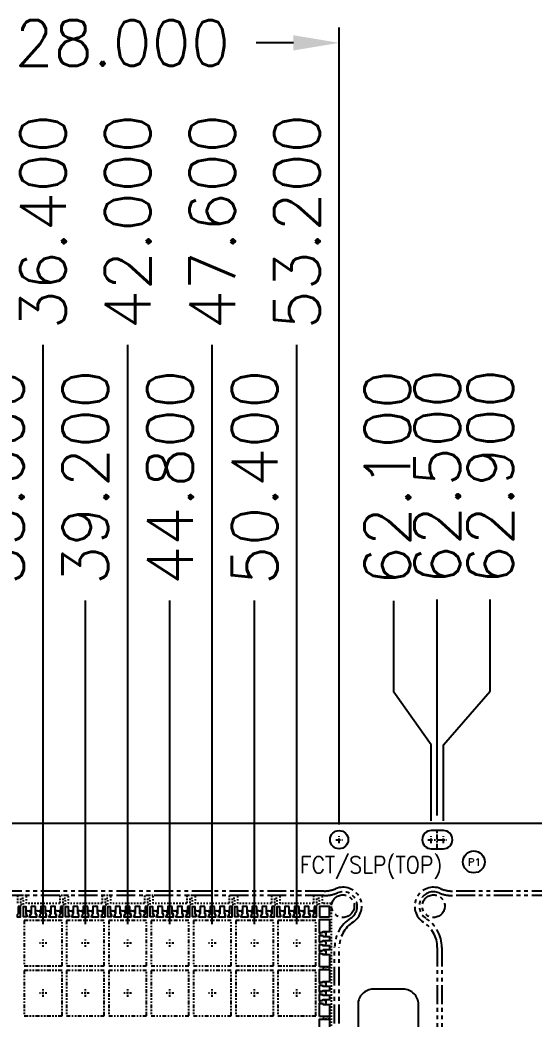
# Model space of a CAD drawing. Extents: x -336 to 28, y -457 to 7.
# Drawn here: x -256.9 to -222.9, y -277.3 to -211.1 of the extents above; entities that cross this region are included whole.
import ezdxf

# ---------------------------------------------------------------- set-up
doc = ezdxf.new("R2010")
doc.units = 0
doc.header["$MEASUREMENT"] = 0
for name, pattern in [('CENTER', [50.8, 31.75, -6.35, 6.35, -6.35]), ('CENTERX2', [4, 2.5, -0.5, 0.5, -0.5]), ('HIDDEN', [0.375, 0.25, -0.125]), ('PHANTOM', [2.5, 1.25, -0.25, 0.25, -0.25, 0.25, -0.25])]:
    doc.linetypes.add(name, pattern=pattern)
doc.layers.add('1', color=7, linetype='CONTINUOUS')
doc.layers.add('1D', color=4, linetype='CONTINUOUS')
doc.styles.add('ROMANS', font='romans', dxfattribs={"width": 0.85, "height": 0.08})
doc.styles.add('simplex', font='SIMPLEX.SHX')

msp = doc.modelspace()

# ---------------------------------------------------------------- linework, layer by layer
at = {"layer": '1'}
msp.add_line((-294.0362, -264.2262), (-46.0362, -264.2262), dxfattribs=at)
for points in [[(-229.6862, -265.9262), (-228.8862, -265.9262, 1), (-228.8862, -264.7262), (-229.6862, -264.7262, 1)], [(-231.5362, -284.2262, 0.4142136), (-230.5362, -283.2262), (-230.5362, -276.2262, 0.4142136), (-231.5362, -275.2262), (-233.5362, -275.2262, 0.4142136), (-234.5362, -276.2262), (-234.5362, -283.2262, 0.4142136), (-233.5362, -284.2262)]]:
    msp.add_lwpolyline(points, format="xyb", close=True, dxfattribs=at)
for points in [[(-257.0362, -269.7562), (-257.0362, -270.2262), (-257.1112, -270.3012), (-257.1112, -270.4362), (-256.8762, -270.4362), (-256.8762, -269.7562)], [(-256.4612, -270.4362), (-256.6962, -270.4362), (-256.6962, -269.7562), (-256.5362, -269.7562), (-256.5362, -270.2262), (-256.4612, -270.3012)], [(-255.8862, -269.7562), (-256.1862, -269.7562), (-256.1862, -270.2262), (-256.2612, -270.3012), (-256.2612, -270.4362), (-255.8112, -270.4362), (-255.8112, -270.3012), (-255.8862, -270.2262)], [(-255.2362, -269.7562), (-255.5362, -269.7562), (-255.5362, -270.2262), (-255.6112, -270.3012), (-255.6112, -270.4362), (-255.1612, -270.4362), (-255.1612, -270.3012), (-255.2362, -270.2262)], [(-254.9612, -270.3012), (-254.9612, -270.4362), (-254.5112, -270.4362), (-254.5112, -270.3012), (-254.5862, -270.2262), (-254.5862, -269.7562), (-254.8862, -269.7562), (-254.8862, -270.2262)], [(-254.2362, -269.7562), (-254.2362, -270.2262), (-254.3112, -270.3012), (-254.3112, -270.4362), (-254.0762, -270.4362), (-254.0762, -269.7562)], [(-253.6612, -270.4362), (-253.8962, -270.4362), (-253.8962, -269.7562), (-253.7362, -269.7562), (-253.7362, -270.2262), (-253.6612, -270.3012)], [(-253.0862, -269.7562), (-253.3862, -269.7562), (-253.3862, -270.2262), (-253.4612, -270.3012), (-253.4612, -270.4362), (-253.0112, -270.4362), (-253.0112, -270.3012), (-253.0862, -270.2262)], [(-252.4362, -269.7562), (-252.7362, -269.7562), (-252.7362, -270.2262), (-252.8112, -270.3012), (-252.8112, -270.4362), (-252.3612, -270.4362), (-252.3612, -270.3012), (-252.4362, -270.2262)], [(-252.1612, -270.3012), (-252.1612, -270.4362), (-251.7112, -270.4362), (-251.7112, -270.3012), (-251.7862, -270.2262), (-251.7862, -269.7562), (-252.0862, -269.7562), (-252.0862, -270.2262)], [(-251.4362, -269.7562), (-251.4362, -270.2262), (-251.5112, -270.3012), (-251.5112, -270.4362), (-251.2762, -270.4362), (-251.2762, -269.7562)], [(-250.8612, -270.4362), (-251.0962, -270.4362), (-251.0962, -269.7562), (-250.9362, -269.7562), (-250.9362, -270.2262), (-250.8612, -270.3012)], [(-250.2862, -269.7562), (-250.5862, -269.7562), (-250.5862, -270.2262), (-250.6612, -270.3012), (-250.6612, -270.4362), (-250.2112, -270.4362), (-250.2112, -270.3012), (-250.2862, -270.2262)], [(-249.6362, -269.7562), (-249.9362, -269.7562), (-249.9362, -270.2262), (-250.0112, -270.3012), (-250.0112, -270.4362), (-249.5612, -270.4362), (-249.5612, -270.3012), (-249.6362, -270.2262)], [(-249.3612, -270.3012), (-249.3612, -270.4362), (-248.9112, -270.4362), (-248.9112, -270.3012), (-248.9862, -270.2262), (-248.9862, -269.7562), (-249.2862, -269.7562), (-249.2862, -270.2262)], [(-248.6362, -269.7562), (-248.6362, -270.2262), (-248.7112, -270.3012), (-248.7112, -270.4362), (-248.4762, -270.4362), (-248.4762, -269.7562)], [(-248.0612, -270.4362), (-248.2962, -270.4362), (-248.2962, -269.7562), (-248.1362, -269.7562), (-248.1362, -270.2262), (-248.0612, -270.3012)], [(-247.4862, -269.7562), (-247.7862, -269.7562), (-247.7862, -270.2262), (-247.8612, -270.3012), (-247.8612, -270.4362), (-247.4112, -270.4362), (-247.4112, -270.3012), (-247.4862, -270.2262)], [(-246.8362, -269.7562), (-247.1362, -269.7562), (-247.1362, -270.2262), (-247.2112, -270.3012), (-247.2112, -270.4362), (-246.7612, -270.4362), (-246.7612, -270.3012), (-246.8362, -270.2262)], [(-246.5612, -270.3012), (-246.5612, -270.4362), (-246.1112, -270.4362), (-246.1112, -270.3012), (-246.1862, -270.2262), (-246.1862, -269.7562), (-246.4862, -269.7562), (-246.4862, -270.2262)], [(-245.8362, -269.7562), (-245.8362, -270.2262), (-245.9112, -270.3012), (-245.9112, -270.4362), (-245.6762, -270.4362), (-245.6762, -269.7562)], [(-245.2612, -270.4362), (-245.4962, -270.4362), (-245.4962, -269.7562), (-245.3362, -269.7562), (-245.3362, -270.2262), (-245.2612, -270.3012)], [(-244.6862, -269.7562), (-244.9862, -269.7562), (-244.9862, -270.2262), (-245.0612, -270.3012), (-245.0612, -270.4362), (-244.6112, -270.4362), (-244.6112, -270.3012), (-244.6862, -270.2262)], [(-244.0362, -269.7562), (-244.3362, -269.7562), (-244.3362, -270.2262), (-244.4112, -270.3012), (-244.4112, -270.4362), (-243.9612, -270.4362), (-243.9612, -270.3012), (-244.0362, -270.2262)], [(-243.7612, -270.3012), (-243.7612, -270.4362), (-243.3112, -270.4362), (-243.3112, -270.3012), (-243.3862, -270.2262), (-243.3862, -269.7562), (-243.6862, -269.7562), (-243.6862, -270.2262)], [(-243.0362, -269.7562), (-243.0362, -270.2262), (-243.1112, -270.3012), (-243.1112, -270.4362), (-242.8762, -270.4362), (-242.8762, -269.7562)], [(-242.4612, -270.4362), (-242.6962, -270.4362), (-242.6962, -269.7562), (-242.5362, -269.7562), (-242.5362, -270.2262), (-242.4612, -270.3012)], [(-241.8862, -269.7562), (-242.1862, -269.7562), (-242.1862, -270.2262), (-242.2612, -270.3012), (-242.2612, -270.4362), (-241.8112, -270.4362), (-241.8112, -270.3012), (-241.8862, -270.2262)], [(-241.2362, -269.7562), (-241.5362, -269.7562), (-241.5362, -270.2262), (-241.6112, -270.3012), (-241.6112, -270.4362), (-241.1612, -270.4362), (-241.1612, -270.3012), (-241.2362, -270.2262)], [(-240.9612, -270.3012), (-240.9612, -270.4362), (-240.5112, -270.4362), (-240.5112, -270.3012), (-240.5862, -270.2262), (-240.5862, -269.7562), (-240.8862, -269.7562), (-240.8862, -270.2262)], [(-240.2362, -269.7562), (-240.2362, -270.2262), (-240.3112, -270.3012), (-240.3112, -270.4362), (-240.0762, -270.4362), (-240.0762, -269.7562)], [(-239.6612, -270.4362), (-239.8962, -270.4362), (-239.8962, -269.7562), (-239.7362, -269.7562), (-239.7362, -270.2262), (-239.6612, -270.3012)], [(-239.0862, -269.7562), (-239.3862, -269.7562), (-239.3862, -270.2262), (-239.4612, -270.3012), (-239.4612, -270.4362), (-239.0112, -270.4362), (-239.0112, -270.3012), (-239.0862, -270.2262)], [(-238.4362, -269.7562), (-238.7362, -269.7562), (-238.7362, -270.2262), (-238.8112, -270.3012), (-238.8112, -270.4362), (-238.3612, -270.4362), (-238.3612, -270.3012), (-238.4362, -270.2262)], [(-238.1612, -270.3012), (-238.1612, -270.4362), (-237.7112, -270.4362), (-237.7112, -270.3012), (-237.7862, -270.2262), (-237.7862, -269.7562), (-238.0862, -269.7562), (-238.0862, -270.2262)], [(-237.4362, -269.7562), (-237.4362, -270.2262), (-237.5112, -270.3012), (-237.5112, -270.4362), (-237.2762, -270.4362), (-237.2762, -269.7562)], [(-236.8445, -271.4262), (-236.9612, -271.4962), (-237.0962, -271.4962), (-237.0962, -270.6162), (-236.4162, -270.6162), (-236.4162, -271.4262)], [(-236.8445, -272.6262), (-236.9612, -272.6962), (-237.0962, -272.6962), (-237.0962, -272.2562), (-236.9612, -272.2562), (-236.8445, -272.3262), (-236.4162, -272.3262), (-236.4162, -272.6262)], [(-237.0962, -273.7362), (-237.0962, -272.8562), (-236.9612, -272.8562), (-236.8445, -272.9262), (-236.4162, -272.9262), (-236.4162, -273.7362)], [(-236.8445, -274.7262), (-236.9612, -274.7962), (-237.0962, -274.7962), (-237.0962, -273.9162), (-236.4162, -273.9162), (-236.4162, -274.7262)], [(-236.8445, -275.9262), (-236.9612, -275.9962), (-237.0962, -275.9962), (-237.0962, -275.5562), (-236.9612, -275.5562), (-236.8445, -275.6262), (-236.4162, -275.6262), (-236.4162, -275.9262)], [(-237.0962, -277.0362), (-237.0962, -276.1562), (-236.9612, -276.1562), (-236.8445, -276.2262), (-236.4162, -276.2262), (-236.4162, -277.0362)], [(-236.8445, -278.0262), (-236.9612, -278.0962), (-237.0962, -278.0962), (-237.0962, -277.2162), (-236.4162, -277.2162), (-236.4162, -278.0262)]]:
    msp.add_lwpolyline(points, close=True, dxfattribs=at)
at = {"layer": '1', "linetype": 'ByBlock'}
msp.add_lwpolyline([(-236.4162, -270.4362), (-236.4162, -269.7562), (-237.0962, -269.7562), (-237.0962, -270.4362)], close=True, dxfattribs=at)
at = {"layer": '1'}
for points in [[(-237.0962, -271.6562), (-236.9612, -271.6562), (-236.8445, -271.7262), (-236.4162, -271.7262), (-236.4162, -272.0262), (-236.8445, -272.0262), (-236.9612, -272.0962), (-237.0962, -272.0962), (-237.0962, -271.6562)], [(-237.0962, -274.9562), (-236.9612, -274.9562), (-236.8445, -275.0262), (-236.4162, -275.0262), (-236.4162, -275.3262), (-236.8445, -275.3262), (-236.9612, -275.3962), (-237.0962, -275.3962), (-237.0962, -274.9562)]]:
    msp.add_lwpolyline(points, dxfattribs=at)
msp.add_circle((-235.7862, -265.3262), 0.6, dxfattribs=at)
at = {"layer": '1D'}
for p, q in [((-235.7862, -264.3182), (-235.7862, -211.5756)), ((-238.8112, -212.5836), (-241.2877, -212.5836))]:
    msp.add_line(p, q, dxfattribs=at)
at = {"layer": '1D', "linetype": 'ByBlock'}
for p, q in [((-255.3862, -270.9182), (-255.3862, -232.565)), ((-249.7862, -270.9182), (-249.7862, -232.565)), ((-244.1862, -270.9182), (-244.1862, -232.565)), ((-238.5862, -270.9182), (-238.5862, -232.565)), ((-252.5862, -270.9182), (-252.5862, -249.4847)), ((-246.9862, -270.9182), (-246.9862, -249.4847)), ((-241.3862, -270.9182), (-241.3862, -249.4847)), ((-232.1755, -255.5587), (-232.1755, -249.5087)), ((-229.2862, -263.7182), (-229.2862, -249.4374)), ((-225.7764, -255.4874), (-225.7764, -249.4374)), ((-228.8862, -259.0466), (-225.7764, -255.4874)), ((-229.6862, -259.0466), (-232.1755, -255.5587)), ((-229.6862, -264.0886), (-229.6862, -259.0466)), ((-228.8862, -264.0886), (-228.8862, -259.0466))]:
    msp.add_line(p, q, dxfattribs=at)
at = {"layer": '1D', "linetype": 'CENTER', "ltscale": 0.01}
for p, q in [((-229.2862, -265.9262), (-229.2862, -264.7262)), ((-236.0158, -265.3262), (-235.5565, -265.3262)), ((-235.7862, -265.5558), (-235.7862, -265.0966)), ((-229.9158, -265.3262), (-229.2862, -265.3262)), ((-229.6862, -265.5558), (-229.6862, -265.0966)), ((-229.2862, -265.3262), (-228.6565, -265.3262)), ((-228.8862, -265.5558), (-228.8862, -265.0966))]:
    msp.add_line(p, q, dxfattribs=at)
at = {"layer": '1D', "linetype": 'HIDDEN', "ltscale": 0.2}
for p, q in [((-254.2762, -269.5562), (-256.4962, -269.5562)), ((-251.4762, -269.5562), (-253.6962, -269.5562)), ((-248.6762, -269.5562), (-250.8962, -269.5562)), ((-245.8762, -269.5562), (-248.0962, -269.5562)), ((-243.0762, -269.5562), (-245.2962, -269.5562)), ((-240.2762, -269.5562), (-242.4962, -269.5562)), ((-237.4762, -269.5562), (-239.6962, -269.5562)), ((-236.3162, -269.5562), (-236.8962, -269.5562)), ((-236.3162, -269.5562), (-236.3162, -330.8962))]:
    msp.add_line(p, q, dxfattribs=at)
at = {"layer": '1D', "color": 2, "linetype": 'PHANTOM'}
for points in [[(-236.7862, -268.7262), (-290.7862, -268.7262, -0.0990195), (-291.5554, -268.5724, 0.9166595), (-292.7092, -270.7795, -0.2559241), (-291.7862, -272.4648), (-291.7862, -297.4876, -0.2559241), (-292.7092, -299.1729, 0.5477226), (-292.7092, -301.2795, -0.2559241), (-291.7862, -302.9648), (-291.7862, -327.9876, -0.2559241), (-292.7092, -329.6729, 0.9166595), (-291.5554, -331.8801, -0.0990195), (-290.7862, -331.7262), (-236.7862, -331.7262, -0.0990195), (-236.0169, -331.8801, 0.9166595), (-234.8631, -329.6729, -0.2559241), (-235.7862, -327.9876), (-235.7862, -302.9648, -0.2559241), (-234.8631, -301.2795, 0.5477226), (-234.8631, -299.1729, -0.2559241), (-235.7862, -297.4876), (-235.7862, -272.4648, -0.2559241), (-234.8631, -270.7795, 0.9166595), (-236.0169, -268.5724, -0.0990195)], [(-174.2862, -268.7262), (-228.2862, -268.7262, -0.0990195), (-229.0554, -268.5724, 0.9166595), (-230.2092, -270.7795, -0.2559241), (-229.2862, -272.4648), (-229.2862, -297.4876, -0.2559241), (-230.2092, -299.1729, 0.5477226), (-230.2092, -301.2795, -0.2559241), (-229.2862, -302.9648), (-229.2862, -327.9876, -0.2559241), (-230.2092, -329.6729, 0.9166595), (-229.0554, -331.8801, -0.0990195), (-228.2862, -331.7262), (-174.2862, -331.7262, -0.0990195), (-173.5169, -331.8801, 0.9166595), (-172.3631, -329.6729, -0.2559241), (-173.2862, -327.9876), (-173.2862, -302.9648, -0.2559241), (-172.3631, -301.2795, 0.5477226), (-172.3631, -299.1729, -0.2559241), (-173.2862, -297.4876), (-173.2862, -272.4648, -0.2559241), (-172.3631, -270.7795, 0.9166595), (-173.5169, -268.5724, -0.0990195)], [(-236.7862, -269.0262), (-290.7862, -269.0262, -0.0990195), (-291.6708, -268.8493, 0.9166595), (-292.5477, -270.5267, -0.2559241), (-291.4862, -272.4648), (-291.4862, -297.4876, -0.2559241), (-292.5477, -299.4257, 0.5477226), (-292.5477, -301.0267, -0.2559241), (-291.4862, -302.9648), (-291.4862, -327.9876, -0.2559241), (-292.5477, -329.9257, 0.9166595), (-291.6708, -331.6031, -0.0990195), (-290.7862, -331.4262), (-236.7862, -331.4262, -0.0990195), (-235.9015, -331.6031, 0.9166595), (-235.0246, -329.9257, -0.2559241), (-236.0862, -327.9876), (-236.0862, -302.9648, -0.2559241), (-235.0246, -301.0267, 0.5477226), (-235.0246, -299.4257, -0.2559241), (-236.0862, -297.4876), (-236.0862, -272.4648, -0.2559241), (-235.0246, -270.5267, 0.9166595), (-235.9015, -268.8493, -0.0990195)], [(-174.2862, -269.0262), (-228.2862, -269.0262, -0.0990195), (-229.1708, -268.8493, 0.9166595), (-230.0477, -270.5267, -0.2559241), (-228.9862, -272.4648), (-228.9862, -297.4876, -0.2559241), (-230.0477, -299.4257, 0.5477226), (-230.0477, -301.0267, -0.2559241), (-228.9862, -302.9648), (-228.9862, -327.9876, -0.2559241), (-230.0477, -329.9257, 0.9166595), (-229.1708, -331.6031, -0.0990195), (-228.2862, -331.4262), (-174.2862, -331.4262, -0.0990195), (-173.4015, -331.6031, 0.9166595), (-172.5246, -329.9257, -0.2559241), (-173.5862, -327.9876), (-173.5862, -302.9648, -0.2559241), (-172.5246, -301.0267, 0.5477226), (-172.5246, -299.4257, -0.2559241), (-173.5862, -297.4876), (-173.5862, -272.4648, -0.2559241), (-172.5246, -270.5267, 0.9166595), (-173.4015, -268.8493, -0.0990195)]]:
    msp.add_lwpolyline(points, format="xyb", close=True, dxfattribs=at)
at = {"layer": '1D', "linetype": 'HIDDEN', "ltscale": 0.2}
for points in [[(-256.4962, -269.5562), (-256.4962, -269.0262), (-257.0762, -269.0262), (-257.0762, -269.5562)], [(-253.6962, -269.5562), (-253.6962, -269.0262), (-254.2762, -269.0262), (-254.2762, -269.5562)], [(-250.8962, -269.5562), (-250.8962, -269.0262), (-251.4762, -269.0262), (-251.4762, -269.5562)], [(-248.0962, -269.5562), (-248.0962, -269.0262), (-248.6762, -269.0262), (-248.6762, -269.5562)], [(-245.2962, -269.5562), (-245.2962, -269.0262), (-245.8762, -269.0262), (-245.8762, -269.5562)], [(-242.4962, -269.5562), (-242.4962, -269.0262), (-243.0762, -269.0262), (-243.0762, -269.5562)], [(-239.6962, -269.5562), (-239.6962, -269.0262), (-240.2762, -269.0262), (-240.2762, -269.5562)], [(-236.8962, -269.5562), (-236.8962, -269.0262), (-237.4762, -269.0262), (-237.4762, -269.5562)]]:
    msp.add_lwpolyline(points, dxfattribs=at)
for points in [[(-256.8762, -269.6262), (-256.6962, -269.6262), (-256.6962, -269.2262), (-256.8762, -269.2262)], [(-254.0762, -269.6262), (-253.8962, -269.6262), (-253.8962, -269.2262), (-254.0762, -269.2262)], [(-251.2762, -269.6262), (-251.0962, -269.6262), (-251.0962, -269.2262), (-251.2762, -269.2262)], [(-248.4762, -269.6262), (-248.2962, -269.6262), (-248.2962, -269.2262), (-248.4762, -269.2262)], [(-245.6762, -269.6262), (-245.4962, -269.6262), (-245.4962, -269.2262), (-245.6762, -269.2262)], [(-242.8762, -269.6262), (-242.6962, -269.6262), (-242.6962, -269.2262), (-242.8762, -269.2262)], [(-240.0762, -269.6262), (-239.8962, -269.6262), (-239.8962, -269.2262), (-240.0762, -269.2262)], [(-237.2762, -269.6262), (-237.0962, -269.6262), (-237.0962, -269.2262), (-237.2762, -269.2262)], [(-236.8162, -273.9162), (-236.8162, -273.7362), (-236.4162, -273.7362), (-236.4162, -273.9162)], [(-236.8162, -277.2162), (-236.8162, -277.0362), (-236.4162, -277.0362), (-236.4162, -277.2162)]]:
    msp.add_lwpolyline(points, close=True, dxfattribs=at)
for points in [[(-256.2362, -270.1012), (-256.2362, -270.2762), (-256.2462, -270.3012), (-256.2462, -270.3012), (-256.2462, -270.4262), (-256.4762, -270.4262), (-256.4762, -270.3012), (-256.4762, -270.3012), (-256.4862, -270.2762), (-256.4862, -270.1012, -0.4142136), (-256.4112, -270.0262), (-256.3112, -270.0262, -0.4142136)], [(-255.5862, -270.1012), (-255.5862, -270.2762), (-255.5962, -270.3012), (-255.5962, -270.3012), (-255.5962, -270.4262), (-255.8262, -270.4262), (-255.8262, -270.3012), (-255.8262, -270.3012), (-255.8362, -270.2762), (-255.8362, -270.1012, -0.4142136), (-255.7612, -270.0262), (-255.6612, -270.0262, -0.4142136)], [(-254.9362, -270.1012), (-254.9362, -270.2762), (-254.9462, -270.3012), (-254.9462, -270.3012), (-254.9462, -270.4262), (-255.1762, -270.4262), (-255.1762, -270.3012), (-255.1762, -270.3012), (-255.1862, -270.2762), (-255.1862, -270.1012, -0.4142136), (-255.1112, -270.0262), (-255.0112, -270.0262, -0.4142136)], [(-254.2862, -270.1012), (-254.2862, -270.2762), (-254.2962, -270.3012), (-254.2962, -270.3012), (-254.2962, -270.4262), (-254.5262, -270.4262), (-254.5262, -270.3012), (-254.5262, -270.3012), (-254.5362, -270.2762), (-254.5362, -270.1012, -0.4142136), (-254.4612, -270.0262), (-254.3612, -270.0262, -0.4142136)], [(-253.4362, -270.1012), (-253.4362, -270.2762), (-253.4462, -270.3012), (-253.4462, -270.3012), (-253.4462, -270.4262), (-253.6762, -270.4262), (-253.6762, -270.3012), (-253.6762, -270.3012), (-253.6862, -270.2762), (-253.6862, -270.1012, -0.4142136), (-253.6112, -270.0262), (-253.5112, -270.0262, -0.4142136)], [(-252.7862, -270.1012), (-252.7862, -270.2762), (-252.7962, -270.3012), (-252.7962, -270.3012), (-252.7962, -270.4262), (-253.0262, -270.4262), (-253.0262, -270.3012), (-253.0262, -270.3012), (-253.0362, -270.2762), (-253.0362, -270.1012, -0.4142136), (-252.9612, -270.0262), (-252.8612, -270.0262, -0.4142136)], [(-252.1362, -270.1012), (-252.1362, -270.2762), (-252.1462, -270.3012), (-252.1462, -270.3012), (-252.1462, -270.4262), (-252.3762, -270.4262), (-252.3762, -270.3012), (-252.3762, -270.3012), (-252.3862, -270.2762), (-252.3862, -270.1012, -0.4142136), (-252.3112, -270.0262), (-252.2112, -270.0262, -0.4142136)], [(-251.4862, -270.1012), (-251.4862, -270.2762), (-251.4962, -270.3012), (-251.4962, -270.3012), (-251.4962, -270.4262), (-251.7262, -270.4262), (-251.7262, -270.3012), (-251.7262, -270.3012), (-251.7362, -270.2762), (-251.7362, -270.1012, -0.4142136), (-251.6612, -270.0262), (-251.5612, -270.0262, -0.4142136)], [(-250.6362, -270.1012), (-250.6362, -270.2762), (-250.6462, -270.3012), (-250.6462, -270.3012), (-250.6462, -270.4262), (-250.8762, -270.4262), (-250.8762, -270.3012), (-250.8762, -270.3012), (-250.8862, -270.2762), (-250.8862, -270.1012, -0.4142136), (-250.8112, -270.0262), (-250.7112, -270.0262, -0.4142136)], [(-249.9862, -270.1012), (-249.9862, -270.2762), (-249.9962, -270.3012), (-249.9962, -270.3012), (-249.9962, -270.4262), (-250.2262, -270.4262), (-250.2262, -270.3012), (-250.2262, -270.3012), (-250.2362, -270.2762), (-250.2362, -270.1012, -0.4142136), (-250.1612, -270.0262), (-250.0612, -270.0262, -0.4142136)], [(-249.3362, -270.1012), (-249.3362, -270.2762), (-249.3462, -270.3012), (-249.3462, -270.3012), (-249.3462, -270.4262), (-249.5762, -270.4262), (-249.5762, -270.3012), (-249.5762, -270.3012), (-249.5862, -270.2762), (-249.5862, -270.1012, -0.4142136), (-249.5112, -270.0262), (-249.4112, -270.0262, -0.4142136)], [(-248.6862, -270.1012), (-248.6862, -270.2762), (-248.6962, -270.3012), (-248.6962, -270.3012), (-248.6962, -270.4262), (-248.9262, -270.4262), (-248.9262, -270.3012), (-248.9262, -270.3012), (-248.9362, -270.2762), (-248.9362, -270.1012, -0.4142136), (-248.8612, -270.0262), (-248.7612, -270.0262, -0.4142136)], [(-247.8362, -270.1012), (-247.8362, -270.2762), (-247.8462, -270.3012), (-247.8462, -270.3012), (-247.8462, -270.4262), (-248.0762, -270.4262), (-248.0762, -270.3012), (-248.0762, -270.3012), (-248.0862, -270.2762), (-248.0862, -270.1012, -0.4142136), (-248.0112, -270.0262), (-247.9112, -270.0262, -0.4142136)], [(-247.1862, -270.1012), (-247.1862, -270.2762), (-247.1962, -270.3012), (-247.1962, -270.3012), (-247.1962, -270.4262), (-247.4262, -270.4262), (-247.4262, -270.3012), (-247.4262, -270.3012), (-247.4362, -270.2762), (-247.4362, -270.1012, -0.4142136), (-247.3612, -270.0262), (-247.2612, -270.0262, -0.4142136)], [(-246.5362, -270.1012), (-246.5362, -270.2762), (-246.5462, -270.3012), (-246.5462, -270.3012), (-246.5462, -270.4262), (-246.7762, -270.4262), (-246.7762, -270.3012), (-246.7762, -270.3012), (-246.7862, -270.2762), (-246.7862, -270.1012, -0.4142136), (-246.7112, -270.0262), (-246.6112, -270.0262, -0.4142136)], [(-245.8862, -270.1012), (-245.8862, -270.2762), (-245.8962, -270.3012), (-245.8962, -270.3012), (-245.8962, -270.4262), (-246.1262, -270.4262), (-246.1262, -270.3012), (-246.1262, -270.3012), (-246.1362, -270.2762), (-246.1362, -270.1012, -0.4142136), (-246.0612, -270.0262), (-245.9612, -270.0262, -0.4142136)], [(-245.0362, -270.1012), (-245.0362, -270.2762), (-245.0462, -270.3012), (-245.0462, -270.3012), (-245.0462, -270.4262), (-245.2762, -270.4262), (-245.2762, -270.3012), (-245.2762, -270.3012), (-245.2862, -270.2762), (-245.2862, -270.1012, -0.4142136), (-245.2112, -270.0262), (-245.1112, -270.0262, -0.4142136)], [(-244.3862, -270.1012), (-244.3862, -270.2762), (-244.3962, -270.3012), (-244.3962, -270.3012), (-244.3962, -270.4262), (-244.6262, -270.4262), (-244.6262, -270.3012), (-244.6262, -270.3012), (-244.6362, -270.2762), (-244.6362, -270.1012, -0.4142136), (-244.5612, -270.0262), (-244.4612, -270.0262, -0.4142136)], [(-243.7362, -270.1012), (-243.7362, -270.2762), (-243.7462, -270.3012), (-243.7462, -270.3012), (-243.7462, -270.4262), (-243.9762, -270.4262), (-243.9762, -270.3012), (-243.9762, -270.3012), (-243.9862, -270.2762), (-243.9862, -270.1012, -0.4142136), (-243.9112, -270.0262), (-243.8112, -270.0262, -0.4142136)], [(-243.0862, -270.1012), (-243.0862, -270.2762), (-243.0962, -270.3012), (-243.0962, -270.3012), (-243.0962, -270.4262), (-243.3262, -270.4262), (-243.3262, -270.3012), (-243.3262, -270.3012), (-243.3362, -270.2762), (-243.3362, -270.1012, -0.4142136), (-243.2612, -270.0262), (-243.1612, -270.0262, -0.4142136)], [(-242.2362, -270.1012), (-242.2362, -270.2762), (-242.2462, -270.3012), (-242.2462, -270.3012), (-242.2462, -270.4262), (-242.4762, -270.4262), (-242.4762, -270.3012), (-242.4762, -270.3012), (-242.4862, -270.2762), (-242.4862, -270.1012, -0.4142136), (-242.4112, -270.0262), (-242.3112, -270.0262, -0.4142136)], [(-241.5862, -270.1012), (-241.5862, -270.2762), (-241.5962, -270.3012), (-241.5962, -270.3012), (-241.5962, -270.4262), (-241.8262, -270.4262), (-241.8262, -270.3012), (-241.8262, -270.3012), (-241.8362, -270.2762), (-241.8362, -270.1012, -0.4142136), (-241.7612, -270.0262), (-241.6612, -270.0262, -0.4142136)], [(-240.9362, -270.1012), (-240.9362, -270.2762), (-240.9462, -270.3012), (-240.9462, -270.3012), (-240.9462, -270.4262), (-241.1762, -270.4262), (-241.1762, -270.3012), (-241.1762, -270.3012), (-241.1862, -270.2762), (-241.1862, -270.1012, -0.4142136), (-241.1112, -270.0262), (-241.0112, -270.0262, -0.4142136)], [(-240.2862, -270.1012), (-240.2862, -270.2762), (-240.2962, -270.3012), (-240.2962, -270.3012), (-240.2962, -270.4262), (-240.5262, -270.4262), (-240.5262, -270.3012), (-240.5262, -270.3012), (-240.5362, -270.2762), (-240.5362, -270.1012, -0.4142136), (-240.4612, -270.0262), (-240.3612, -270.0262, -0.4142136)], [(-239.4362, -270.1012), (-239.4362, -270.2762), (-239.4462, -270.3012), (-239.4462, -270.3012), (-239.4462, -270.4262), (-239.6762, -270.4262), (-239.6762, -270.3012), (-239.6762, -270.3012), (-239.6862, -270.2762), (-239.6862, -270.1012, -0.4142136), (-239.6112, -270.0262), (-239.5112, -270.0262, -0.4142136)], [(-238.7862, -270.1012), (-238.7862, -270.2762), (-238.7962, -270.3012), (-238.7962, -270.3012), (-238.7962, -270.4262), (-239.0262, -270.4262), (-239.0262, -270.3012), (-239.0262, -270.3012), (-239.0362, -270.2762), (-239.0362, -270.1012, -0.4142136), (-238.9612, -270.0262), (-238.8612, -270.0262, -0.4142136)], [(-238.1362, -270.1012), (-238.1362, -270.2762), (-238.1462, -270.3012), (-238.1462, -270.3012), (-238.1462, -270.4262), (-238.3762, -270.4262), (-238.3762, -270.3012), (-238.3762, -270.3012), (-238.3862, -270.2762), (-238.3862, -270.1012, -0.4142136), (-238.3112, -270.0262), (-238.2112, -270.0262, -0.4142136)], [(-237.4862, -270.1012), (-237.4862, -270.2762), (-237.4962, -270.3012), (-237.4962, -270.3012), (-237.4962, -270.4262), (-237.7262, -270.4262), (-237.7262, -270.3012), (-237.7262, -270.3012), (-237.7362, -270.2762), (-237.7362, -270.1012, -0.4142136), (-237.6612, -270.0262), (-237.5612, -270.0262, -0.4142136)], [(-236.6362, -271.5512, 0.4142136), (-236.7112, -271.4762), (-236.9278, -271.4762), (-236.9612, -271.4862), (-237.0862, -271.4862), (-237.0862, -271.6662), (-236.9612, -271.6662), (-236.9278, -271.6762), (-236.7112, -271.6762, 0.4142136), (-236.6362, -271.6012)], [(-236.6362, -272.1512, 0.4142136), (-236.7112, -272.0762), (-236.9278, -272.0762), (-236.9612, -272.0862), (-237.0862, -272.0862), (-237.0862, -272.2662), (-236.9612, -272.2662), (-236.9278, -272.2762), (-236.7112, -272.2762, 0.4142136), (-236.6362, -272.2012)], [(-236.6362, -272.7512, 0.4142136), (-236.7112, -272.6762), (-236.9278, -272.6762), (-236.9612, -272.6862), (-237.0862, -272.6862), (-237.0862, -272.8662), (-236.9612, -272.8662), (-236.9278, -272.8762), (-236.7112, -272.8762, 0.4142136), (-236.6362, -272.8012)], [(-236.6362, -274.8512, 0.4142136), (-236.7112, -274.7762), (-236.9278, -274.7762), (-236.9612, -274.7862), (-237.0862, -274.7862), (-237.0862, -274.9662), (-236.9612, -274.9662), (-236.9278, -274.9762), (-236.7112, -274.9762, 0.4142136), (-236.6362, -274.9012)], [(-236.6362, -275.4512, 0.4142136), (-236.7112, -275.3762), (-236.9278, -275.3762), (-236.9612, -275.3862), (-237.0862, -275.3862), (-237.0862, -275.5662), (-236.9612, -275.5662), (-236.9278, -275.5762), (-236.7112, -275.5762, 0.4142136), (-236.6362, -275.5012)], [(-236.6362, -276.0512, 0.4142136), (-236.7112, -275.9762), (-236.9278, -275.9762), (-236.9612, -275.9862), (-237.0862, -275.9862), (-237.0862, -276.1662), (-236.9612, -276.1662), (-236.9278, -276.1762), (-236.7112, -276.1762, 0.4142136), (-236.6362, -276.1012)]]:
    msp.add_lwpolyline(points, format="xyb", close=True, dxfattribs=at)
at = {"layer": '1D', "color": 2, "linetype": 'PHANTOM', "ltscale": 0.2}
for points in [[(-254.1362, -270.6762), (-256.6362, -270.6762), (-256.6362, -273.6762), (-254.1362, -273.6762)], [(-251.3362, -270.6762), (-253.8362, -270.6762), (-253.8362, -273.6762), (-251.3362, -273.6762)], [(-248.5362, -270.6762), (-251.0362, -270.6762), (-251.0362, -273.6762), (-248.5362, -273.6762)], [(-245.7362, -270.6762), (-248.2362, -270.6762), (-248.2362, -273.6762), (-245.7362, -273.6762)], [(-242.9362, -270.6762), (-245.4362, -270.6762), (-245.4362, -273.6762), (-242.9362, -273.6762)], [(-240.1362, -270.6762), (-242.6362, -270.6762), (-242.6362, -273.6762), (-240.1362, -273.6762)], [(-237.3362, -270.6762), (-239.8362, -270.6762), (-239.8362, -273.6762), (-237.3362, -273.6762)], [(-254.1362, -273.9762), (-256.6362, -273.9762), (-256.6362, -276.9762), (-254.1362, -276.9762)], [(-251.3362, -273.9762), (-253.8362, -273.9762), (-253.8362, -276.9762), (-251.3362, -276.9762)], [(-248.5362, -273.9762), (-251.0362, -273.9762), (-251.0362, -276.9762), (-248.5362, -276.9762)], [(-245.7362, -273.9762), (-248.2362, -273.9762), (-248.2362, -276.9762), (-245.7362, -276.9762)], [(-242.9362, -273.9762), (-245.4362, -273.9762), (-245.4362, -276.9762), (-242.9362, -276.9762)], [(-240.1362, -273.9762), (-242.6362, -273.9762), (-242.6362, -276.9762), (-240.1362, -276.9762)], [(-237.3362, -273.9762), (-239.8362, -273.9762), (-239.8362, -276.9762), (-237.3362, -276.9762)]]:
    msp.add_lwpolyline(points, close=True, dxfattribs=at)
at = {"layer": '1D', "linetype": 'CENTERX2', "ltscale": 0.05}
for points in [[(-255.3862, -272.4262), (-255.3862, -271.9262)], [(-252.5862, -272.4262), (-252.5862, -271.9262)], [(-249.7862, -272.4262), (-249.7862, -271.9262)], [(-246.9862, -272.4262), (-246.9862, -271.9262)], [(-244.1862, -272.4262), (-244.1862, -271.9262)], [(-241.3862, -272.4262), (-241.3862, -271.9262)], [(-238.5862, -272.4262), (-238.5862, -271.9262)], [(-255.1362, -272.1762), (-255.6362, -272.1762)], [(-252.3362, -272.1762), (-252.8362, -272.1762)], [(-249.5362, -272.1762), (-250.0362, -272.1762)], [(-246.7362, -272.1762), (-247.2362, -272.1762)], [(-243.9362, -272.1762), (-244.4362, -272.1762)], [(-241.1362, -272.1762), (-241.6362, -272.1762)], [(-238.3362, -272.1762), (-238.8362, -272.1762)], [(-255.3862, -275.7262), (-255.3862, -275.2262)], [(-252.5862, -275.7262), (-252.5862, -275.2262)], [(-249.7862, -275.7262), (-249.7862, -275.2262)], [(-246.9862, -275.7262), (-246.9862, -275.2262)], [(-244.1862, -275.7262), (-244.1862, -275.2262)], [(-241.3862, -275.7262), (-241.3862, -275.2262)], [(-238.5862, -275.7262), (-238.5862, -275.2262)], [(-255.1362, -275.4762), (-255.6362, -275.4762)], [(-252.3362, -275.4762), (-252.8362, -275.4762)], [(-249.5362, -275.4762), (-250.0362, -275.4762)], [(-246.7362, -275.4762), (-247.2362, -275.4762)], [(-243.9362, -275.4762), (-244.4362, -275.4762)], [(-241.1362, -275.4762), (-241.6362, -275.4762)], [(-238.3362, -275.4762), (-238.8362, -275.4762)]]:
    msp.add_lwpolyline(points, dxfattribs=at)
at = {"layer": '1D'}
msp.add_circle((-226.8732, -266.7979), 0.725, dxfattribs=at)
at = {"layer": '1D', "color": 2, "linetype": 'PHANTOM'}
for centre in [(-235.5362, -269.7262), (-229.5362, -269.7262)]:
    msp.add_circle(centre, 0.75, dxfattribs=at)
at = {"layer": '1D'}
msp.add_solid([(-238.8112, -212.0794), (-238.8112, -213.0878), (-235.7862, -212.5836)], dxfattribs=at)

# ---------------------------------------------------------------- texts
for s, height, style, p in [('28.000', 3.025, 'simplex', (-257.2766, -214.0961)), ('P1', 0.5, 'ROMANS', (-227.2741, -267.062))]:
    msp.add_text(s, height=height, dxfattribs=dict(at, style=style)).set_placement(p)
at = {"layer": '1D', "color": 4, "linetype": 'ByBlock', "style": 'simplex'}
for s, p in [('36.400', (-253.8737, -231.557)), ('42.000', (-248.2737, -231.557)), ('47.600', (-242.6737, -231.557)), ('53.200', (-237.0737, -231.557)), ('33.600', (-256.6737, -248.4767)), ('39.200', (-251.0737, -248.4767)), ('44.800', (-245.4737, -248.4767)), ('50.400', (-239.8737, -248.4767)), ('62.100', (-231.0749, -248.5007)), ('62.500', (-227.7737, -248.4294)), ('62.900', (-224.2639, -248.4294))]:
    msp.add_text(s, height=3.025, rotation=90, dxfattribs=at).set_placement(p)
at = {"layer": '1D', "style": 'ROMANS', "width": 0.9}
msp.add_text('FCT/SLP(TOP)', height=1.1, dxfattribs=at).set_placement((-238.3765, -267.5411))

doc.saveas('drawing.dxf')
